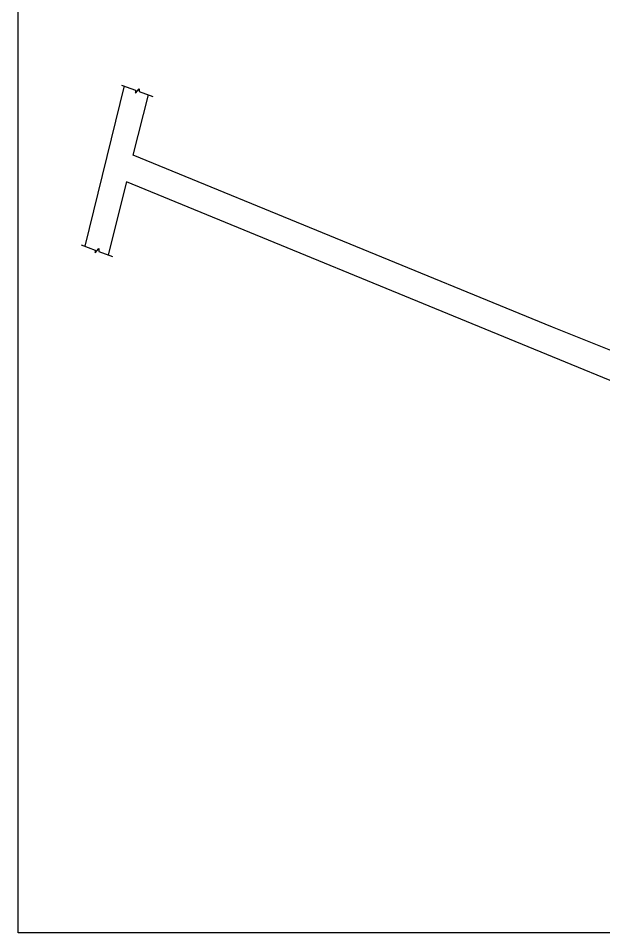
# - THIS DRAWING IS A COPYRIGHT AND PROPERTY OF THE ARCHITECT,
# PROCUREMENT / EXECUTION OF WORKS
# Model space of a CAD drawing. Header units: millimetres. Extents: x -179928 to 528275, y -469666 to 511935.
# Drawn here: x -176651 to -10078, y -18386 to 241819 of the extents above; entities that cross this region are included whole.
import ezdxf

# ---------------------------------------------------------------- set-up
doc = ezdxf.new("R2010")
doc.units = ezdxf.units.MM
doc.layers.add('ad-Road', color=2, linetype='Continuous')

# ---------------------------------------------------------------- blocks, each defined once
blk = doc.blocks.new('Site boundary')
at = {"layer": 'ad-Road', "ltscale": 5}
for points in [[(-146546, 222563), (-157709, 176968)], [(0, 144080), (-24630, 153920), (-143957, 202866), (-139632, 220007)], [(-1350, 135935), (-26293, 146121), (-145867, 195276), (-151104, 174526)]]:
    blk.add_lwpolyline(points, dxfattribs=at)
at = {"layer": 'ad-Road', "color": 8, "ltscale": 5}
for points in [[(-147246, 222822), (-143299, 221362), (-143303, 220559), (-142264, 221784), (-142268, 220981), (-138360, 219537)], [(-158718, 177341), (-154771, 175882), (-154775, 175079), (-153736, 176304), (-153740, 175501), (-149832, 174056)]]:
    blk.add_lwpolyline(points, dxfattribs=at)

msp = doc.modelspace()

# ---------------------------------------------------------------- linework, layer by layer
at = {"ltscale": 5}
msp.add_lwpolyline([(-176651, 486614), (388869, 486614), (388869, -18386), (-176651, -18386)], close=True, dxfattribs=at)

# ---------------------------------------------------------------- block references
msp.add_blockref('Site boundary', (0, 0))

doc.saveas('drawing.dxf')
